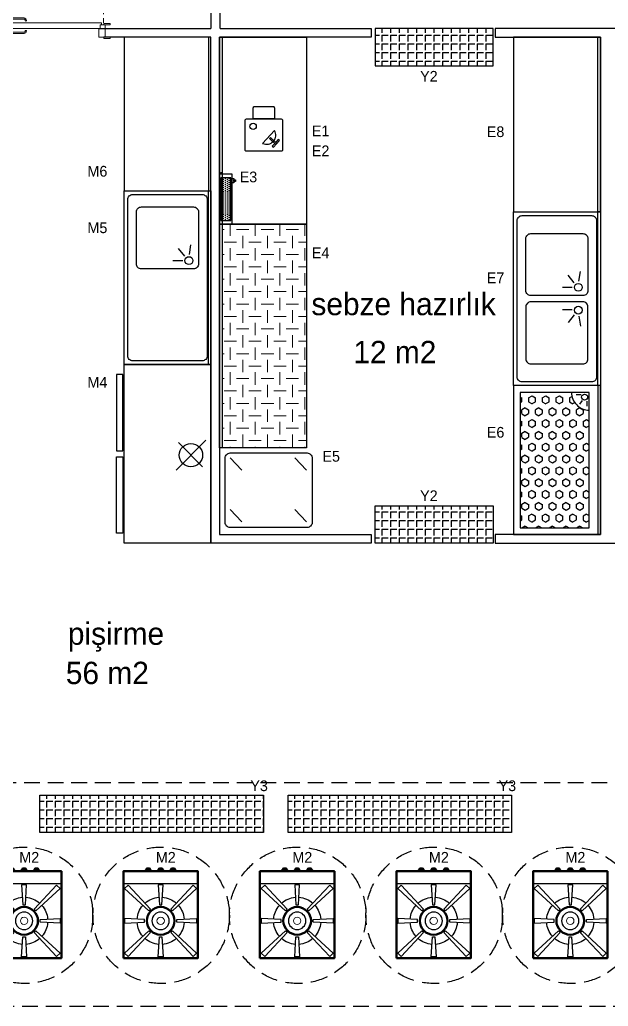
# Model space of a CAD drawing. Header units: millimetres. Extents: x 1025294 to 1031414, y -12734 to -8299.
# Drawn here: x 1028330 to 1028805, y -11061 to -10266 of the extents above; entities that cross this region are included whole.
import ezdxf
from ezdxf.enums import TextEntityAlignment as Align

# ---------------------------------------------------------------- set-up
doc = ezdxf.new("R2010")
doc.units = ezdxf.units.MM
for name, pattern in [('CONTINU', [0]), ('DASHED2', [9.525, 6.35, -3.175]), ('HIDDEN', [0.375, 0.25, -0.125]), ('HIDDENX2', [19.05, 12.7, -6.35])]:
    doc.linetypes.add(name, pattern=pattern)
for name, color, linetype, lineweight in [('-DWG_ANA', 7, 'Continuous', 50), ('-DWG_DETAY1', 7, 'Continuous', 25), ('-DWG_DETAY2', 7, 'Continuous', 15), ('A_strc-prf', 115, 'Continuous', 9), ('DUVAR', 1, 'Continuous', 40), ('GRC-Ekipman', 4, 'Continuous', 25), ('GRC-sebze', 94, 'Continuous', 15), ('PLAN', 253, 'Continuous', 15)]:
    doc.layers.add(name, color=color, linetype=linetype, lineweight=lineweight)
for name, color, linetype in [('0-MUTFAK', 7, 'Continuous'), ('CIHAZ', 2, 'Continuous'), ('Kıtc-002 Çizgi', 7, 'Continuous'), ('S2000-002 Çizgi', 7, 'Continuous')]:
    doc.layers.add(name, color=color, linetype=linetype)
doc.styles.add('TAKSİM', font='GOTHIC.TTF', dxfattribs={"height": 20})
pattern_1 = [(270, (1021860.5744, -8671.787), (6.985, 1e-14), [5.08, -1.905]), (360, (1021860.5744, -8671.787), (-1e-14, 6.985), [5.08, -1.905])]

# ---------------------------------------------------------------- blocks, each defined once
blk = doc.blocks.new('1-OG6')
at = {"layer": '-DWG_DETAY1', "color": 0}
for points in [[(-30, 30), (-30, -30), (30, -30), (30, 30)], [(-8.11, 9.46), (-9.51, 8.04), (-29, 26), (-26.18, 28.84)], [(-1, 13), (1, 13), (2, 29), (-2, 29)], [(8.11, 9.46), (9.51, 8.04), (29, 26), (26.18, 28.84)], [(-13, 1), (-13, -1), (-29, -2), (-29, 2)], [(13, 1), (13, -1), (29, -2), (29, 2)], [(-8.11, -9.46), (-9.51, -8.04), (-29, -26), (-26.18, -28.84)], [(-1, -13), (1, -13), (2, -29), (-2, -29)], [(8.11, -9.46), (9.51, -8.04), (29, -26), (26.18, -28.84)]]:
    blk.add_lwpolyline(points, close=True, dxfattribs=at)
for points in [[(-1.44, 18.95, 0.162747), (-12.55, 14.27, 0.162747)], [(12.55, 14.27, 0.162747), (1.44, 18.95, 0.162747)], [(-14.36, 12.44, 0.160919), (-18.95, 1.44, 0.160919)], [(18.95, 1.44, 0.160919), (14.36, 12.44, 0.160919)], [(-18.95, -1.44, 0.160919), (-14.36, -12.44, 0.160919)], [(14.36, -12.44, 0.160919), (18.95, -1.44, 0.160919)], [(-12.55, -14.27, 0.162747), (-1.44, -18.95, 0.162747)], [(1.44, -18.95, 0.162747), (12.55, -14.27, 0.162747)]]:
    blk.add_lwpolyline(points, format="xyb", dxfattribs=at)
blk.add_circle((0, 0), 7, dxfattribs=at)
at = {"layer": '-DWG_DETAY2', "color": 0}
blk.add_circle((0, 0), 3, dxfattribs=at)
blk = doc.blocks.new('A$C4DC56874')
at = {"layer": '-DWG_ANA', "color": 0}
blk.add_lwpolyline([(60, 0), (0, 0), (0, 70), (60, 70)], close=True, dxfattribs=at)
blk.add_circle((30, 30), 11.18, dxfattribs=at)
at = {"color": 7}
for points in [[(17.5, 70.88), (18, 71.34), (18, 71.37, -0.414214), (19, 72.37), (21, 72.37, -0.414214), (22, 71.37), (22, 71.34), (22.5, 70.88)], [(27.5, 70.88), (28, 71.34), (28, 71.37, -0.414214), (29, 72.37), (31, 72.37, -0.414214), (32, 71.37), (32, 71.34), (32.5, 70.88)], [(37.5, 70.88), (38, 71.34), (38, 71.37, -0.414214), (39, 72.37), (41, 72.37, -0.414214), (42, 71.37), (42, 71.34), (42.5, 70.88)]]:
    blk.add_lwpolyline(points, format="xyb", dxfattribs=at)
for points in [[(18.29, 71.6), (21.71, 71.6)], [(18.42, 71.84), (21.58, 71.84)], [(18.76, 72.08), (21.24, 72.08)], [(28.29, 71.6), (31.71, 71.6)], [(28.42, 71.84), (31.58, 71.84)], [(28.76, 72.08), (31.24, 72.08)], [(38.29, 71.6), (41.71, 71.6)], [(38.42, 71.84), (41.58, 71.84)], [(38.76, 72.08), (41.24, 72.08)], [(17.5, 70.88), (19.5, 70.88)], [(18.14, 71.13), (21.86, 71.13)], [(18.25, 71.37), (21.75, 71.37)], [(19.5, 70.53), (19.5, 70.88)], [(20.5, 70.88), (22.5, 70.88)], [(20.5, 70.53), (20.5, 70.88)], [(27.5, 70.88), (29.5, 70.88)], [(28.14, 71.13), (31.86, 71.13)], [(28.25, 71.37), (31.75, 71.37)], [(29.5, 70.53), (29.5, 70.88)], [(30.5, 70.88), (32.5, 70.88)], [(30.5, 70.53), (30.5, 70.88)], [(37.5, 70.88), (39.5, 70.88)], [(38.14, 71.13), (41.86, 71.13)], [(38.25, 71.37), (41.75, 71.37)], [(39.5, 70.53), (39.5, 70.88)], [(40.5, 70.88), (42.5, 70.88)], [(40.5, 70.53), (40.5, 70.88)]]:
    blk.add_lwpolyline(points, dxfattribs=at)
for points in [[(17.5, 70.53), (22.5, 70.53), (22.5, 70), (17.5, 70)], [(27.5, 70.53), (32.5, 70.53), (32.5, 70), (27.5, 70)], [(37.5, 70.53), (42.5, 70.53), (42.5, 70), (37.5, 70)]]:
    blk.add_lwpolyline(points, close=True, dxfattribs=at)
at = {"layer": 'PLAN', "color": 0, "linetype": 'Continuous', "rotation": 180}
blk.add_blockref('1-OG6', (30, 30), dxfattribs=at)
blk = doc.blocks.new('A$C1CD53B41')
at = {"layer": 'CIHAZ', "color": 5}
for p, q in [((4.02, 60.95), (28.12, 85.05)), ((6.69, 82.38), (26.11, 62.96))]:
    blk.add_line(p, q, dxfattribs=at)
for points in [[(71.08, 135.96), (76.04, 135.96), (76.04, 74.34), (71.08, 74.34)], [(71.08, 8.04), (76.04, 8.04), (76.04, 69.66), (71.08, 69.66)]]:
    blk.add_lwpolyline(points, close=True, dxfattribs=at)
blk.add_circle((16.06, 73), 9.38, dxfattribs=at)
at = {"layer": 'S2000-002 Çizgi'}
blk.add_lwpolyline([(0, 144), (70, 144), (70, 0), (0, 0)], close=True, dxfattribs=at)
blk = doc.blocks.new('A$C12072FC4')
at = {"layer": 'S2000-002 Çizgi'}
for p, q in [((52.76, 88.66), (53.87, 96.47)), ((48.95, 87.43), (43.94, 93.53)), ((47.29, 83.52), (39.4, 83.52))]:
    blk.add_line(p, q, dxfattribs=at)
for points in [[(0, 0), (0, 140), (70, 140), (70, 0)], [(68, 0), (68, 140), (70, 140), (70, 0)]]:
    blk.add_lwpolyline(points, close=True, dxfattribs=at)
for points in [[(3, 7), (3, 133, -0.414214), (7, 137), (63, 137, -0.414214), (67, 133), (67, 7, -0.414214), (63, 3), (7, 3, -0.414214)], [(10, 81), (10, 123, -0.414214), (14, 127), (56, 127, -0.414214), (60, 123), (60, 81, -0.414214), (56, 77), (14, 77, -0.414214)]]:
    blk.add_lwpolyline(points, format="xyb", close=True, dxfattribs=at)
blk.add_circle((52.26, 83.71), 3.19, dxfattribs=at)
blk = doc.blocks.new('PoliTT.S.180-70')
at = {"layer": 'GRC-sebze'}
h = blk.add_hatch(dxfattribs=at)
h.set_pattern_fill('CHECKERED', color=256, scale=10, style=0)
h.set_pattern_definition([(0, (180, 0), (10, 10), [10, -10]), (90, (185, 5), (-10, 10), [10, -10])])
h.paths.add_polyline_path([(0, -70), (180, -70), (180, -2), (0, -2)])
for p, q in [((0, 0), (180, 0)), ((0, -70), (0, 0)), ((180, 0), (180, -70)), ((180, -2), (0, -2)), ((180, -70), (0, -70))]:
    blk.add_line(p, q)
blk = doc.blocks.new('RobotCoupe.CL52')
for points in [[(12, -30), (-12, -30, -0.414214), (-13, -29), (-13, -1, -0.414214), (-12, 0), (12, 0, -0.414214), (13, -1), (13, -29, -0.414214)], [(13, -6.49), (22, -6.49, -0.414214), (23, -7.49), (23, -22.51, -0.414214), (22, -23.51), (13, -23.51)]]:
    blk.add_lwpolyline(points, format="xyb", close=True)
at = {"color": 147}
for points in [[(-6.69, -14.03), (3.74, -23.62)], [(-6.74, -23.81), (-8.94, -21.81), (-9.78, -22.74), (-4.45, -27.58)], [(-4.45, -27.58), (-3.62, -26.65), (-5.81, -24.66)]]:
    blk.add_lwpolyline(points, dxfattribs=at)
blk.add_lwpolyline([(-7.58, -24.74), (-6.65, -25.58), (-1.81, -20.25), (-2.74, -19.42)], close=True, dxfattribs=at)
at = {"color": 147, "const_width": 0.385}
blk.add_lwpolyline([(-3.78, -21.09, 1), (-2.64, -20.9, 1)], format="xyb", close=True, dxfattribs=at)
at = {"color": 147}
blk.add_circle((7.11, -6.38), 2.56, dxfattribs=at)
blk.add_arc((-0.01, -17.22), 7.4, 154.47126, 300.95293, dxfattribs=at)
blk = doc.blocks.new('A$C3BCB2360')
at = {"layer": 'Kıtc-002 Çizgi'}
h = blk.add_hatch(dxfattribs=at)
h.set_pattern_fill('DOTS', color=256, style=0)
h.set_pattern_definition([(0, (-5262.7797, -8365.3325), (0.79375, 1.5875), [0, -1.5875])])
h.paths.add_polyline_path([(3, 11.83), (3, 3.83), (37.5, 3.83), (37.5, 11.83)])
for points in [[(0, 2.83), (40.5, 2.83), (40.5, 12.83), (0, 12.83)], [(3, 3.83), (37.5, 3.83), (37.5, 11.83), (3, 11.83)], [(40.5, 11.83), (41.4, 11.83), (41.7, 11.53), (41.7, 10.93), (41.4, 10.63), (40.5, 10.63)], [(33.33, 2.83), (36.88, 2.83), (36.88, 1.42), (33.33, 1.42)], [(34.4, 1.42), (35.81, 1.42), (35.81, 0), (34.4, 0)]]:
    blk.add_lwpolyline(points, close=True, dxfattribs=at)
blk = doc.blocks.new('A$C1A9A7AE9')
at = {"layer": 'S2000-002 Çizgi'}
for p, q in [((55.84, 52.76), (48.03, 53.87)), ((57.07, 48.95), (50.97, 43.94)), ((82.93, 48.95), (89.03, 43.94)), ((84.16, 52.76), (91.97, 53.87)), ((60.98, 47.29), (60.98, 39.4)), ((79.02, 47.29), (79.02, 39.4))]:
    blk.add_line(p, q, dxfattribs=at)
for points in [[(140, 0), (0, 0), (0, 70), (140, 70)], [(140, 68), (0, 68), (0, 70), (140, 70)]]:
    blk.add_lwpolyline(points, close=True, dxfattribs=at)
for points in [[(133, 3), (7, 3, -0.414214), (3, 7), (3, 63, -0.414214), (7, 67), (133, 67, -0.414214), (137, 63), (137, 7, -0.414214)], [(63.5, 10), (21.5, 10, -0.414214), (17.5, 14), (17.5, 56, -0.414214), (21.5, 60), (63.5, 60, -0.414214), (67.5, 56), (67.5, 14, -0.414214)], [(76.5, 10), (118.5, 10, 0.414214), (122.5, 14), (122.5, 56, 0.414214), (118.5, 60), (76.5, 60, 0.414214), (72.5, 56), (72.5, 14, 0.414214)]]:
    blk.add_lwpolyline(points, format="xyb", close=True, dxfattribs=at)
for centre in [(60.79, 52.26), (79.21, 52.26)]:
    blk.add_circle(centre, 3.19, dxfattribs=at)
blk = doc.blocks.new('A$C23F57AB6')
at = {"ltscale": 5}
for p, q in [((4, 56), (13.43, 46.1)), ((56.13, 56), (65.56, 46.1)), ((4, 14.56), (13.43, 4.65)), ((56.13, 14.56), (65.56, 4.65))]:
    blk.add_line(p, q, dxfattribs=at)
at = {"layer": 'S2000-002 Çizgi'}
blk.add_lwpolyline([(0, 4), (0, 56, -0.414214), (4, 60), (66, 60, -0.414214), (70, 56), (70, 4, -0.414214), (66, 0), (4, 0, -0.414214)], format="xyb", close=True, dxfattribs=at)
blk = doc.blocks.new('WE2')
at = {"layer": 'A_strc-prf', "linetype": 'DASHED2', "elevation": 0}
blk.add_lwpolyline([(-2278.77, 19384.01, -0.392696), (-2193.23, 19464.02), (-2193.23, 19384.01)], format="xyb", dxfattribs=at)
blk.add_lwpolyline([(-2278.77, 19384.01, -0.392696), (-2193.23, 19464.02), (-2193.23, 19384.01)], format="xyb", dxfattribs=at)
at = {"layer": 'A_strc-prf', "elevation": 0}
for points in [[(-2285.77, 19383.51), (-2280.77, 19383.51), (-2280.77, 19382.51), (-2281.77, 19382.51), (-2285.77, 19382.51)], [(-2285.77, 19383.51), (-2280.77, 19383.51), (-2280.77, 19382.51), (-2281.77, 19382.51), (-2285.77, 19382.51)], [(-2281.77, 19382.51), (-2277.77, 19382.51), (-2277.77, 19379.51), (-2276.77, 19379.51), (-2276.77, 19372.51), (-2281.77, 19372.51)], [(-2281.77, 19382.51), (-2277.77, 19382.51), (-2277.77, 19379.51), (-2276.77, 19379.51), (-2276.77, 19372.51), (-2281.77, 19372.51)], [(-2277.77, 19382.51), (-2278.77, 19382.51), (-2278.77, 19384.01), (-2194.77, 19384.01), (-2194.77, 19382.51), (-2195.77, 19382.51), (-2195.77, 19379.51), (-2196.77, 19379.51), (-2277.77, 19379.51)], [(-2277.77, 19382.51), (-2278.77, 19382.51), (-2278.77, 19384.01), (-2194.77, 19384.01), (-2194.77, 19382.51), (-2195.77, 19382.51), (-2195.77, 19379.51), (-2196.77, 19379.51), (-2277.77, 19379.51)], [(-2270.03, 19384.51), (-2267.28, 19384.51), (-2267.28, 19384.01), (-2270.03, 19384.01)], [(-2270.03, 19384.51), (-2267.28, 19384.51), (-2267.28, 19384.01), (-2270.03, 19384.01)], [(-2196.77, 19379.51), (-2195.77, 19379.51), (-2195.77, 19382.51), (-2191.77, 19382.51), (-2191.77, 19372.51), (-2196.77, 19372.51)], [(-2196.77, 19379.51), (-2195.77, 19379.51), (-2195.77, 19382.51), (-2191.77, 19382.51), (-2191.77, 19372.51), (-2196.77, 19372.51)], [(-2192.77, 19383.51), (-2187.77, 19383.51), (-2187.77, 19382.51), (-2191.77, 19382.51), (-2192.77, 19382.51)], [(-2192.77, 19383.51), (-2187.77, 19383.51), (-2187.77, 19382.51), (-2191.77, 19382.51), (-2192.77, 19382.51)], [(-2270.03, 19379.51), (-2267.28, 19379.51), (-2267.28, 19379.01), (-2270.03, 19379.01)], [(-2270.03, 19379.51), (-2267.28, 19379.51), (-2267.28, 19379.01), (-2270.03, 19379.01)], [(-2285.77, 19372.51), (-2281.77, 19372.51), (-2280.77, 19372.51), (-2280.77, 19371.51), (-2285.77, 19371.51)], [(-2285.77, 19372.51), (-2281.77, 19372.51), (-2280.77, 19372.51), (-2280.77, 19371.51), (-2285.77, 19371.51)], [(-2192.77, 19372.51), (-2191.77, 19372.51), (-2187.77, 19372.51), (-2187.77, 19371.51), (-2192.77, 19371.51)], [(-2192.77, 19372.51), (-2191.77, 19372.51), (-2187.77, 19372.51), (-2187.77, 19371.51), (-2192.77, 19371.51)]]:
    blk.add_lwpolyline(points, close=True, dxfattribs=at)
for points in [[(-2267.15, 19388.01), (-2257.15, 19388.01, -0.414214), (-2255.15, 19386.01, -0.91685), (-2256.15, 19386.01, 0.414214), (-2257.15, 19387.01), (-2267.15, 19387.01, 0.414214), (-2268.15, 19386.01), (-2268.15, 19384.51), (-2269.15, 19384.51), (-2269.15, 19386.01, -0.414214)], [(-2267.15, 19388.01), (-2257.15, 19388.01, -0.414214), (-2255.15, 19386.01, -0.91685), (-2256.15, 19386.01, 0.414214), (-2257.15, 19387.01), (-2267.15, 19387.01, 0.414214), (-2268.15, 19386.01), (-2268.15, 19384.51), (-2269.15, 19384.51), (-2269.15, 19386.01, -0.414214)], [(-2269.15, 19377.51), (-2269.15, 19379.01), (-2268.15, 19379.01), (-2268.15, 19377.51, 0.414214), (-2267.15, 19376.51), (-2257.15, 19376.51, 0.414214), (-2256.15, 19377.51, -0.91685), (-2255.15, 19377.51, -0.414214), (-2257.15, 19375.51), (-2267.15, 19375.51, -0.414214)], [(-2269.15, 19377.51), (-2269.15, 19379.01), (-2268.15, 19379.01), (-2268.15, 19377.51, 0.414214), (-2267.15, 19376.51), (-2257.15, 19376.51, 0.414214), (-2256.15, 19377.51, -0.91685), (-2255.15, 19377.51, -0.414214), (-2257.15, 19375.51), (-2267.15, 19375.51, -0.414214)]]:
    blk.add_lwpolyline(points, format="xyb", close=True, dxfattribs=at)
blk = doc.blocks.new('A$C00646C38')
at = {"layer": 'S2000-002 Çizgi'}
h = blk.add_hatch(dxfattribs=at)
h.set_pattern_fill('HEX', color=254, style=0)
h.set_pattern_definition([(0, (-4717.048, -3146.4644), (0, 5.49926), [3.175, -6.35]), (120, (-4717.048, -3146.4644), (-4.762499, -2.74963), [3.175, -6.35]), (60, (-4713.873, -3146.4644), (-4.762499, 2.74963), [3.175, -6.35])])
h.paths.add_polyline_path([(5.5, 5.5), (114.5, 5.5), (114.5, 61), (19.72, 61, -0.414214), (5.5, 46.78)])
for p, q in [((12.6, 59.14), (16.43, 59.14)), ((7.54, 54.45), (7.54, 50.56)), ((11.98, 55.37), (14.82, 53.15))]:
    blk.add_line(p, q, dxfattribs=at)
for points in [[(120, 70), (0, 70), (0, 0), (120, 0)], [(120, 70), (0, 70), (0, 68), (120, 68)], [(114.5, 61), (5.5, 61), (5.5, 5.5), (114.5, 5.5)]]:
    blk.add_lwpolyline(points, close=True, dxfattribs=at)
blk.add_circle((9.26, 57.34), 2.4, dxfattribs=at)
blk.add_arc((5.5, 61), 14.22, 270, 0, dxfattribs=at)

msp = doc.modelspace()

# ---------------------------------------------------------------- hatches: boundary and pattern name
h = msp.add_hatch()
h.set_pattern_fill('ANGLE', color=256, angle=270)
h.set_pattern_definition(pattern_1)
h.paths.add_polyline_path([(1028616.84, -10272.97), (1028616.84, -10302.97), (1028711.84, -10302.97), (1028711.84, -10272.97)])
h = msp.add_hatch()
h.set_pattern_fill('ANGLE', color=256, angle=270)
h.set_pattern_definition(pattern_1)
h.paths.add_polyline_path([(1028616.84, -10687.72), (1028616.84, -10657.72), (1028711.84, -10657.72), (1028711.84, -10687.72)])
h = msp.add_hatch()
h.set_pattern_fill('ANGLE', color=256, angle=270)
h.set_pattern_definition([(270, (1021590.4005, -8904.912), (6.985, 1e-14), [5.08, -1.905]), (360, (1021590.4005, -8904.912), (-1e-14, 6.985), [5.08, -1.905])])
h.paths.add_polyline_path([(1028346.66, -10920.85), (1028346.66, -10890.85), (1028526.66, -10890.85), (1028526.66, -10920.85)])
h = msp.add_hatch()
h.set_pattern_fill('ANGLE', color=256, angle=270)
h.set_pattern_definition([(270, (1021790.4005, -8904.912), (6.985, 1e-14), [5.08, -1.905]), (360, (1021790.4005, -8904.912), (-1e-14, 6.985), [5.08, -1.905])])
h.paths.add_polyline_path([(1028546.66, -10920.85), (1028546.66, -10890.85), (1028726.66, -10890.85), (1028726.66, -10920.85)])

# ---------------------------------------------------------------- linework, layer by layer
at = {"linetype": 'CONTINU'}
for p, q in [((1028484.41, -10236.21), (1028484.41, -10272.97)), ((1028491.75, -10272.97), (1028491.67, -10238.21)), ((1028713.41, -10272.97), (1028713.41, -10279.97)), ((1028931.91, -10272.97), (1028713.41, -10272.97)), ((1028713.41, -10279.97), (1028798.16, -10279.97)), ((1028798.16, -10279.97), (1028798.16, -10680.72)), ((1028798.16, -10680.72), (1028713.41, -10680.72)), ((1028713.41, -10680.72), (1028713.41, -10687.72)), ((1028713.41, -10687.72), (1028927.91, -10687.72))]:
    msp.add_line(p, q, dxfattribs=at)
for points in [[(1028394.23, -10272.97), (1028484.41, -10272.97)], [(1028491.75, -10272.97), (1028613.41, -10272.97), (1028613.41, -10279.97), (1028491.41, -10279.97), (1028491.41, -10680.72), (1028613.41, -10680.72), (1028613.41, -10687.72), (1028484.41, -10687.72), (1028484.41, -10279.97), (1028398.23, -10279.97)]]:
    msp.add_lwpolyline(points, dxfattribs=at)
for points in [[(1028711.84, -10302.97), (1028711.84, -10272.97), (1028616.84, -10272.97), (1028616.84, -10302.97)], [(1028711.84, -10657.72), (1028711.84, -10687.72), (1028616.84, -10687.72), (1028616.84, -10657.72)], [(1028526.66, -10890.85), (1028526.66, -10920.85), (1028346.66, -10920.85), (1028346.66, -10890.85)], [(1028726.66, -10890.85), (1028726.66, -10920.85), (1028546.66, -10920.85), (1028546.66, -10890.85)]]:
    msp.add_lwpolyline(points, close=True)
at = {"ltscale": 5}
for points in [[(1028414.41, -10403.72), (1028484.41, -10403.72), (1028484.41, -10279.97), (1028414.41, -10279.97)], [(1028482.41, -10403.72), (1028484.41, -10403.72), (1028484.41, -10279.97), (1028482.41, -10279.97)], [(1028561.41, -10430.72), (1028491.41, -10430.72), (1028491.41, -10279.97), (1028561.41, -10279.97)], [(1028493.41, -10430.72), (1028491.41, -10430.72), (1028491.41, -10279.97), (1028493.41, -10279.97)], [(1028728.16, -10420.72), (1028798.16, -10420.72), (1028798.16, -10279.97), (1028728.16, -10279.97)], [(1028796.16, -10279.97), (1028798.16, -10279.97), (1028798.16, -10420.72), (1028796.16, -10420.72)]]:
    msp.add_lwpolyline(points, close=True, dxfattribs=at)
at = {"layer": '0-MUTFAK', "color": 0, "linetype": 'HIDDEN', "ltscale": 55}
for centre in [(1028334.3, -10987.52), (1028444.3, -10987.52), (1028554.3, -10987.52), (1028664.3, -10987.52), (1028774.3, -10987.52)]:
    msp.add_circle(centre, 55, dxfattribs=at)
at = {"layer": 'S2000-002 Çizgi', "linetype": 'HIDDENX2'}
msp.add_lwpolyline([(1028860.91, -10880.85), (1027989.41, -10880.85), (1027989.41, -11060.85), (1028860.91, -11060.85)], close=True, dxfattribs=at)

# ---------------------------------------------------------------- block references
at = {"ltscale": 5}
for name, p in [('A$C12072FC4', (1028414.41, -10543.72)), ('A$C23F57AB6', (1028495.93, -10675.01))]:
    msp.add_blockref(name, p, dxfattribs=at)
at = {"ltscale": 5, "xscale": -1}
for p in [(1028363.91, -11022.01), (1028473.91, -11022.01), (1028583.91, -11022.01), (1028693.91, -11022.01), (1028803.91, -11022.01)]:
    msp.add_blockref('A$C4DC56874', p, dxfattribs=at)
at = {"layer": '0-MUTFAK', "color": 0, "rotation": 90}
msp.add_blockref('PoliTT.S.180-70', (1028491.41, -10610.72), dxfattribs=at)
at = {"layer": 'DUVAR', "color": 5}
msp.add_blockref('WE2', (1030591, -29652.46, 0), dxfattribs=at)
at = {"layer": 'GRC-Ekipman', "rotation": 90}
msp.add_blockref('RobotCoupe.CL52', (1028512.06, -10358.85), dxfattribs=at)
at = {"layer": 'Kıtc-002 Çizgi', "rotation": 90}
msp.add_blockref('A$C3BCB2360', (1028504.24, -10430.72), dxfattribs=at)
at = {"layer": 'S2000-002 Çizgi'}
for name, p, rotation in [('A$C1A9A7AE9', (1028728.16, -10420.72), 270), ('A$C1CD53B41', (1028484.41, -10543.72), 180), ('A$C00646C38', (1028728.16, -10560.72), 270)]:
    msp.add_blockref(name, p, dxfattribs=dict(at, rotation=rotation))

# ---------------------------------------------------------------- texts
at = {"style": 'TAKSİM'}
for s, p in [('Y2', (1028660.01, -10315.78)), ('E1', (1028572.81, -10359.8)), ('E8', (1028713.75, -10360.43)), ('E2', (1028572.81, -10375.85)), ('M6', (1028392.97, -10392.29)), ('E3', (1028514.64, -10396.87)), ('M5', (1028392.97, -10437.83)), ('E4', (1028572.81, -10458.02)), ('E7', (1028713.75, -10478.17)), ('M4', (1028392.97, -10562.36)), ('E6', (1028713.75, -10602.67)), ('E5', (1028581.31, -10622.02)), ('Y2', (1028660.01, -10653.78)), ('Y3', (1028523.25, -10887.49)), ('Y3', (1028723.25, -10887.49)), ('M2', (1028338.06, -10945.15)), ('M2', (1028448.06, -10945.15)), ('M2', (1028558.06, -10945.15)), ('M2', (1028668.06, -10945.15)), ('M2', (1028778.06, -10945.15))]:
    msp.add_text(s, height=8.64, dxfattribs=at).set_placement(p, align=Align.CENTER)
for s, p in [('sebze hazırlık', (1028565.36, -10503.95)), ('12 m2', (1028599.16, -10542.67)), ('pişirme', (1028369.16, -10769.59)), ('56 m2', (1028367.53, -10801.24))]:
    msp.add_text(s, height=18, dxfattribs=at).set_placement(p)

doc.saveas('drawing.dxf')
